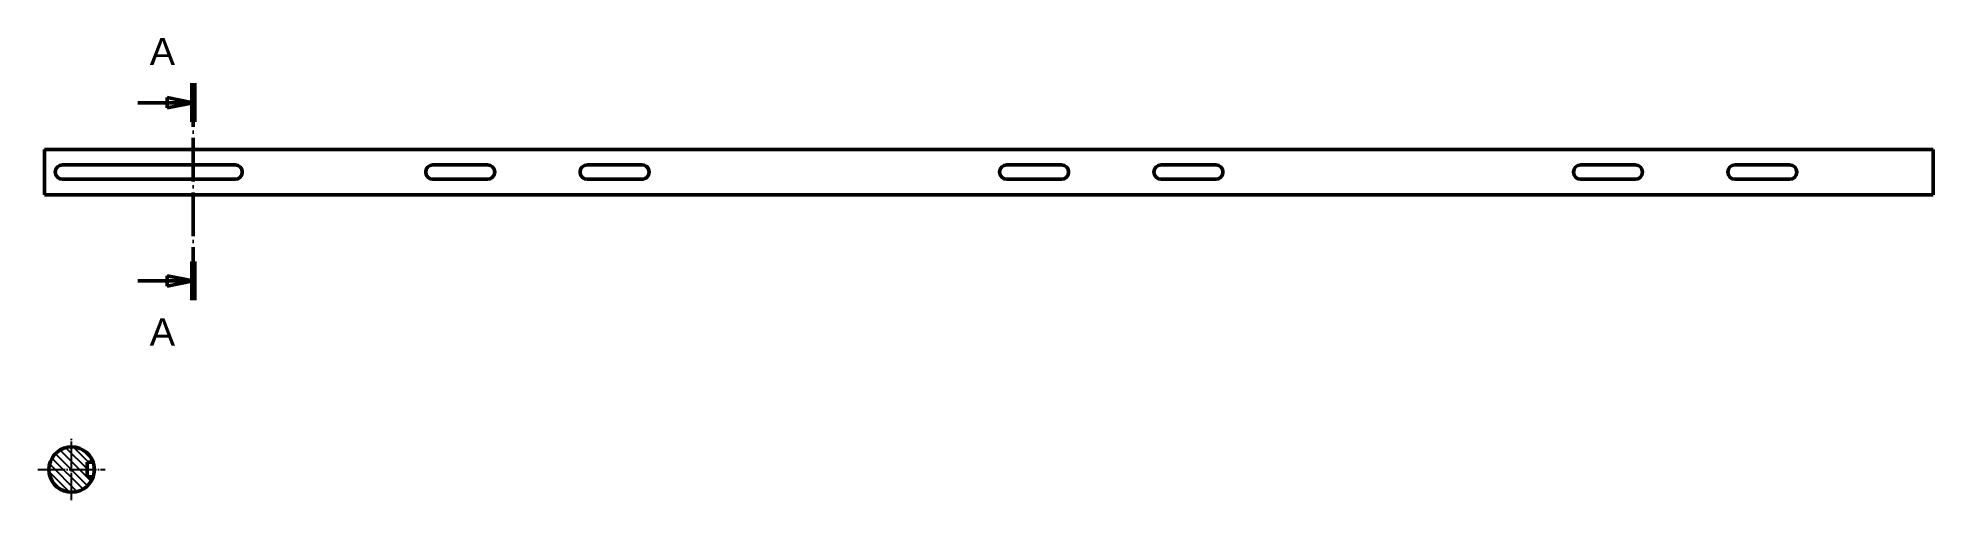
# Model space of a CAD drawing. Header units: millimetres. Extents: x 1207 to 3307, y 1322 to 3415.
# Drawn here: x 2264 to 3307, y 3161 to 3415 of the extents above.
import ezdxf

# ---------------------------------------------------------------- set-up
doc = ezdxf.new("R2010")
doc.units = ezdxf.units.MM
for name, pattern in [('ACAD_ISO04W100', [30, 24, -3, 0, -3]), ('JIS_08_15', [17.25, 15, -0.75, 0.75, -0.75]), ('JIS_09_15', [18.9, 15, -0.9, 0.6, -0.9, 0.6, -0.9])]:
    doc.linetypes.add(name, pattern=pattern)
for name, color, linetype, lineweight in [('ハッチング', 20, 'Continuous', 25), ('中心線', 4, 'JIS_08_15', 25), ('切断線', 3, 'JIS_09_15', 70), ('外形線', 7, 'Continuous', 50)]:
    doc.layers.add(name, color=color, linetype=linetype, lineweight=lineweight)
doc.styles.add('Text Style11', font='ARIAL.TTF')

# ---------------------------------------------------------------- blocks, each defined once
blk = doc.blocks.new('A-A')
at = {"layer": '切断線', "linetype": 'ACAD_ISO04W100', "lineweight": 50}
for p, q in [((0, 0), (0, -119.5)), ((0, -10.7), (-14.3, -7.8)), ((-14.3, -7.8), (-14.3, -13.5)), ((-30.5, -10.7), (-14.3, -10.7)), ((-14.3, -10.7), (0, -10.7)), ((-14.3, -13.5), (0, -10.7)), ((-30.5, -108.9), (-14.3, -108.9)), ((0, -108.9), (-14.3, -106)), ((-14.3, -106), (-14.3, -111.7)), ((-14.3, -108.9), (0, -108.9)), ((-14.3, -111.7), (0, -108.9))]:
    blk.add_line(p, q, dxfattribs=at)
at = {"layer": '切断線', "linetype": 'ACAD_ISO04W100', "lineweight": 100}
for p, q in [((0, 0), (0, -21.3)), ((0, -98.2), (0, -119.5))]:
    blk.add_line(p, q, dxfattribs=at)
at = {"layer": '切断線', "linetype": 'ACAD_ISO04W100', "lineweight": 50}
for points in [[(-14.3, -13.5), (0, -10.7), (-14.3, -7.8), (-14.3, -13.5)], [(-14.3, -111.7), (0, -108.9), (-14.3, -106), (-14.3, -111.7)]]:
    blk.add_lwpolyline(points, dxfattribs=at)
at = {"layer": '切断線'}
for points in [[(-14.3, -13.5), (0, -10.7), (-14.3, -7.8), (-14.3, -13.5)], [(-14.3, -111.7), (0, -108.9), (-14.3, -106), (-14.3, -111.7)]]:
    blk.add_solid(points, dxfattribs=at)
at = {"layer": '切断線', "linetype": 'ACAD_ISO04W100', "lineweight": 50, "char_height": 15, "attachment_point": 7, "style": 'Text Style11'}
for insert in [(-24, 10), (-24, -144.5)]:
    blk.add_mtext('A', dxfattribs=dict(at, insert=insert))

msp = doc.modelspace()

# ---------------------------------------------------------------- hatches: boundary and pattern name
at = {"layer": 'ハッチング'}
h = msp.add_hatch(dxfattribs=at)
h.set_pattern_fill('ANSI31', color=256, scale=25.400024, angle=-90, style=0)
h.set_pattern_definition([(315, (2168.6387, 2963.1886), (2.245066, 2.245066), [])])
h.paths.add_polyline_path([(2293.9, 3173.6), (2290.6, 3173.6), (2290.6, 3181.6), (2293.9, 3181.6), (2292.1, 3185.1), (2289.3, 3187.8), (2285.9, 3189.6), (2282, 3190.1), (2278.2, 3189.5), (2274.7, 3187.7), (2272, 3185), (2270.2, 3181.5), (2269.6, 3177.6), (2270.2, 3173.8), (2272, 3170.3), (2274.7, 3167.6), (2278.2, 3165.8), (2282, 3165.2), (2285.9, 3165.7), (2289.3, 3167.5), (2292.1, 3170.2)])

# ---------------------------------------------------------------- linework, layer by layer
at = {"layer": '中心線'}
for p, q in [((2282.1, 3160.8), (2282.1, 3194.5)), ((2263.5, 3177.6), (2300.6, 3177.6))]:
    msp.add_line(p, q, dxfattribs=at)
at = {"layer": '外形線'}
for p, q in [((2267.1, 3329), (2267.1, 3354)), ((3307.1, 3354), (2267.1, 3354)), ((3307.1, 3329), (3307.1, 3354)), ((2277.1, 3345.5), (2372.1, 3345.5)), ((2481.1, 3345.5), (2511.1, 3345.5)), ((2566.1, 3345.5), (2596.1, 3345.5)), ((2797.1, 3345.5), (2827.1, 3345.5)), ((2882.1, 3345.5), (2912.1, 3345.5)), ((3113.1, 3345.5), (3143.1, 3345.5)), ((3198.1, 3345.5), (3228.1, 3345.5)), ((2372.1, 3337.5), (2277.1, 3337.5)), ((2511.1, 3337.5), (2481.1, 3337.5)), ((2596.1, 3337.5), (2566.1, 3337.5)), ((2827.1, 3337.5), (2797.1, 3337.5)), ((2912.1, 3337.5), (2882.1, 3337.5)), ((3143.1, 3337.5), (3113.1, 3337.5)), ((3228.1, 3337.5), (3198.1, 3337.5)), ((2267.1, 3329), (3307.1, 3329)), ((2290.6, 3173.6), (2290.6, 3181.6)), ((2290.6, 3181.6), (2293.9, 3181.6)), ((2293.9, 3173.6), (2290.6, 3173.6))]:
    msp.add_line(p, q, dxfattribs=at)
for points in [[(2293.9, 3181.6), (2293.9, 3181.6), (2293.9, 3181.6), (2294, 3181.6), (2294, 3181.5), (2294, 3181.4), (2294, 3181.3), (2294.1, 3181.2), (2294.1, 3181.1), (2294.1, 3181), (2294.2, 3180.8), (2294.2, 3180.7), (2294.3, 3180.5), (2294.3, 3180.3), (2294.4, 3180.1), (2294.4, 3179.9), (2294.4, 3179.7), (2294.5, 3179.4), (2294.5, 3179.2), (2294.5, 3178.9), (2294.5, 3178.7), (2294.6, 3178.4), (2294.6, 3178.2), (2294.6, 3177.9), (2294.6, 3177.6)], [(2293.9, 3181.6), (2293.9, 3181.6), (2293.9, 3181.6), (2294, 3181.6), (2294, 3181.5), (2294, 3181.4), (2294, 3181.3), (2294.1, 3181.2), (2294.1, 3181.1), (2294.1, 3181), (2294.2, 3180.8), (2294.2, 3180.7), (2294.3, 3180.5), (2294.3, 3180.3), (2294.4, 3180.1), (2294.4, 3179.9), (2294.4, 3179.7), (2294.5, 3179.4), (2294.5, 3179.2), (2294.5, 3178.9), (2294.5, 3178.7), (2294.6, 3178.4), (2294.6, 3178.2), (2294.6, 3177.9), (2294.6, 3177.6)], [(2294.6, 3177.6), (2294.6, 3177.9), (2294.6, 3178.2), (2294.6, 3178.4), (2294.5, 3178.7), (2294.5, 3178.9), (2294.5, 3179.2), (2294.5, 3179.4), (2294.4, 3179.7), (2294.4, 3179.9), (2294.4, 3180.1), (2294.3, 3180.3), (2294.3, 3180.5), (2294.2, 3180.7), (2294.2, 3180.8), (2294.1, 3181), (2294.1, 3181.1), (2294.1, 3181.2), (2294, 3181.3), (2294, 3181.4), (2294, 3181.5), (2294, 3181.6), (2293.9, 3181.6), (2293.9, 3181.6), (2293.9, 3181.6)], [(2293.9, 3181.6), (2293.9, 3181.6), (2293.9, 3181.6), (2294, 3181.6), (2294, 3181.5), (2294, 3181.4), (2294, 3181.3), (2294.1, 3181.2), (2294.1, 3181.1), (2294.1, 3181), (2294.2, 3180.8), (2294.2, 3180.7), (2294.3, 3180.5), (2294.3, 3180.3), (2294.4, 3180.1), (2294.4, 3179.9), (2294.4, 3179.7), (2294.5, 3179.4), (2294.5, 3179.2), (2294.5, 3178.9), (2294.5, 3178.7), (2294.6, 3178.4), (2294.6, 3178.2), (2294.6, 3177.9), (2294.6, 3177.6)], [(2294.6, 3177.6), (2294.6, 3177.9), (2294.6, 3178.2), (2294.6, 3178.4), (2294.5, 3178.7), (2294.5, 3178.9), (2294.5, 3179.2), (2294.5, 3179.4), (2294.4, 3179.7), (2294.4, 3179.9), (2294.4, 3180.1), (2294.3, 3180.3), (2294.3, 3180.5), (2294.2, 3180.7), (2294.2, 3180.8), (2294.1, 3181), (2294.1, 3181.1), (2294.1, 3181.2), (2294, 3181.3), (2294, 3181.4), (2294, 3181.5), (2294, 3181.6), (2293.9, 3181.6), (2293.9, 3181.6), (2293.9, 3181.6)], [(2293.9, 3181.6), (2293.9, 3181.6), (2293.9, 3181.6), (2294, 3181.6), (2294, 3181.5), (2294, 3181.4), (2294, 3181.3), (2294.1, 3181.2), (2294.1, 3181.1), (2294.1, 3181), (2294.2, 3180.8), (2294.2, 3180.7), (2294.3, 3180.5), (2294.3, 3180.3), (2294.4, 3180.1), (2294.4, 3179.9), (2294.4, 3179.7), (2294.5, 3179.4), (2294.5, 3179.2), (2294.5, 3178.9), (2294.5, 3178.7), (2294.6, 3178.4), (2294.6, 3178.2), (2294.6, 3177.9), (2294.6, 3177.6)], [(2294.6, 3177.6), (2294.6, 3177.9), (2294.6, 3178.2), (2294.6, 3178.4), (2294.5, 3178.7), (2294.5, 3178.9), (2294.5, 3179.2), (2294.5, 3179.4), (2294.4, 3179.7), (2294.4, 3179.9), (2294.4, 3180.1), (2294.3, 3180.3), (2294.3, 3180.5), (2294.2, 3180.7), (2294.2, 3180.8), (2294.1, 3181), (2294.1, 3181.1), (2294.1, 3181.2), (2294, 3181.3), (2294, 3181.4), (2294, 3181.5), (2294, 3181.6), (2293.9, 3181.6), (2293.9, 3181.6), (2293.9, 3181.6)], [(2293.9, 3181.6), (2293.9, 3181.6), (2293.9, 3181.6), (2294, 3181.6), (2294, 3181.5), (2294, 3181.4), (2294, 3181.3), (2294.1, 3181.2), (2294.1, 3181.1), (2294.1, 3181), (2294.2, 3180.8), (2294.2, 3180.7), (2294.3, 3180.5), (2294.3, 3180.3), (2294.4, 3180.1), (2294.4, 3179.9), (2294.4, 3179.7), (2294.5, 3179.4), (2294.5, 3179.2), (2294.5, 3178.9), (2294.5, 3178.7), (2294.6, 3178.4), (2294.6, 3178.2), (2294.6, 3177.9), (2294.6, 3177.6)], [(2294.6, 3177.6), (2294.6, 3177.9), (2294.6, 3178.2), (2294.6, 3178.4), (2294.5, 3178.7), (2294.5, 3178.9), (2294.5, 3179.2), (2294.5, 3179.4), (2294.4, 3179.7), (2294.4, 3179.9), (2294.4, 3180.1), (2294.3, 3180.3), (2294.3, 3180.5), (2294.2, 3180.7), (2294.2, 3180.8), (2294.1, 3181), (2294.1, 3181.1), (2294.1, 3181.2), (2294, 3181.3), (2294, 3181.4), (2294, 3181.5), (2294, 3181.6), (2293.9, 3181.6), (2293.9, 3181.6), (2293.9, 3181.6)], [(2293.9, 3181.6), (2293.9, 3181.6), (2293.9, 3181.6), (2294, 3181.6), (2294, 3181.5), (2294, 3181.4), (2294, 3181.3), (2294.1, 3181.2), (2294.1, 3181.1), (2294.1, 3181), (2294.2, 3180.8), (2294.2, 3180.7), (2294.3, 3180.5), (2294.3, 3180.3), (2294.4, 3180.1), (2294.4, 3179.9), (2294.4, 3179.7), (2294.5, 3179.4), (2294.5, 3179.2), (2294.5, 3178.9), (2294.5, 3178.7), (2294.6, 3178.4), (2294.6, 3178.2), (2294.6, 3177.9), (2294.6, 3177.6)], [(2294.6, 3177.6), (2294.6, 3177.9), (2294.6, 3178.2), (2294.6, 3178.4), (2294.5, 3178.7), (2294.5, 3178.9), (2294.5, 3179.2), (2294.5, 3179.4), (2294.4, 3179.7), (2294.4, 3179.9), (2294.4, 3180.1), (2294.3, 3180.3), (2294.3, 3180.5), (2294.2, 3180.7), (2294.2, 3180.8), (2294.1, 3181), (2294.1, 3181.1), (2294.1, 3181.2), (2294, 3181.3), (2294, 3181.4), (2294, 3181.5), (2294, 3181.6), (2293.9, 3181.6), (2293.9, 3181.6), (2293.9, 3181.6)], [(2293.9, 3181.6), (2293.9, 3181.6), (2293.9, 3181.6), (2294, 3181.6), (2294, 3181.5), (2294, 3181.4), (2294, 3181.3), (2294.1, 3181.2), (2294.1, 3181.1), (2294.1, 3181), (2294.2, 3180.8), (2294.2, 3180.7), (2294.3, 3180.5), (2294.3, 3180.3), (2294.4, 3180.1), (2294.4, 3179.9), (2294.4, 3179.7), (2294.5, 3179.4), (2294.5, 3179.2), (2294.5, 3178.9), (2294.5, 3178.7), (2294.6, 3178.4), (2294.6, 3178.2), (2294.6, 3177.9), (2294.6, 3177.6)], [(2294.6, 3177.6), (2294.6, 3177.9), (2294.6, 3178.2), (2294.6, 3178.4), (2294.5, 3178.7), (2294.5, 3178.9), (2294.5, 3179.2), (2294.5, 3179.4), (2294.4, 3179.7), (2294.4, 3179.9), (2294.4, 3180.1), (2294.3, 3180.3), (2294.3, 3180.5), (2294.2, 3180.7), (2294.2, 3180.8), (2294.1, 3181), (2294.1, 3181.1), (2294.1, 3181.2), (2294, 3181.3), (2294, 3181.4), (2294, 3181.5), (2294, 3181.6), (2293.9, 3181.6), (2293.9, 3181.6), (2293.9, 3181.6)], [(2294.6, 3177.6), (2294.6, 3177.4), (2294.6, 3177.1), (2294.6, 3176.9), (2294.5, 3176.6), (2294.5, 3176.4), (2294.5, 3176.1), (2294.5, 3175.9), (2294.4, 3175.6), (2294.4, 3175.4), (2294.4, 3175.2), (2294.3, 3175), (2294.3, 3174.8), (2294.2, 3174.6), (2294.2, 3174.5), (2294.1, 3174.3), (2294.1, 3174.2), (2294.1, 3174.1), (2294, 3174), (2294, 3173.9), (2294, 3173.8), (2294, 3173.7), (2293.9, 3173.7), (2293.9, 3173.7), (2293.9, 3173.6)], [(2294.6, 3177.6), (2294.6, 3177.4), (2294.6, 3177.1), (2294.6, 3176.9), (2294.5, 3176.6), (2294.5, 3176.4), (2294.5, 3176.1), (2294.5, 3175.9), (2294.4, 3175.6), (2294.4, 3175.4), (2294.4, 3175.2), (2294.3, 3175), (2294.3, 3174.8), (2294.2, 3174.6), (2294.2, 3174.5), (2294.1, 3174.3), (2294.1, 3174.2), (2294.1, 3174.1), (2294, 3174), (2294, 3173.9), (2294, 3173.8), (2294, 3173.7), (2293.9, 3173.7), (2293.9, 3173.7), (2293.9, 3173.6)], [(2293.9, 3173.6), (2293.9, 3173.7), (2293.9, 3173.7), (2294, 3173.7), (2294, 3173.8), (2294, 3173.9), (2294, 3174), (2294.1, 3174.1), (2294.1, 3174.2), (2294.1, 3174.3), (2294.2, 3174.5), (2294.2, 3174.6), (2294.3, 3174.8), (2294.3, 3175), (2294.4, 3175.2), (2294.4, 3175.4), (2294.4, 3175.6), (2294.5, 3175.9), (2294.5, 3176.1), (2294.5, 3176.4), (2294.5, 3176.6), (2294.6, 3176.9), (2294.6, 3177.1), (2294.6, 3177.4), (2294.6, 3177.6)], [(2294.6, 3177.6), (2294.6, 3177.4), (2294.6, 3177.1), (2294.6, 3176.9), (2294.5, 3176.6), (2294.5, 3176.4), (2294.5, 3176.1), (2294.5, 3175.9), (2294.4, 3175.6), (2294.4, 3175.4), (2294.4, 3175.2), (2294.3, 3175), (2294.3, 3174.8), (2294.2, 3174.6), (2294.2, 3174.5), (2294.1, 3174.3), (2294.1, 3174.2), (2294.1, 3174.1), (2294, 3174), (2294, 3173.9), (2294, 3173.8), (2294, 3173.7), (2293.9, 3173.7), (2293.9, 3173.7), (2293.9, 3173.6)], [(2293.9, 3173.6), (2293.9, 3173.7), (2293.9, 3173.7), (2294, 3173.7), (2294, 3173.8), (2294, 3173.9), (2294, 3174), (2294.1, 3174.1), (2294.1, 3174.2), (2294.1, 3174.3), (2294.2, 3174.5), (2294.2, 3174.6), (2294.3, 3174.8), (2294.3, 3175), (2294.4, 3175.2), (2294.4, 3175.4), (2294.4, 3175.6), (2294.5, 3175.9), (2294.5, 3176.1), (2294.5, 3176.4), (2294.5, 3176.6), (2294.6, 3176.9), (2294.6, 3177.1), (2294.6, 3177.4), (2294.6, 3177.6)], [(2294.6, 3177.6), (2294.6, 3177.4), (2294.6, 3177.1), (2294.6, 3176.9), (2294.5, 3176.6), (2294.5, 3176.4), (2294.5, 3176.1), (2294.5, 3175.9), (2294.4, 3175.6), (2294.4, 3175.4), (2294.4, 3175.2), (2294.3, 3175), (2294.3, 3174.8), (2294.2, 3174.6), (2294.2, 3174.5), (2294.1, 3174.3), (2294.1, 3174.2), (2294.1, 3174.1), (2294, 3174), (2294, 3173.9), (2294, 3173.8), (2294, 3173.7), (2293.9, 3173.7), (2293.9, 3173.7), (2293.9, 3173.6)], [(2293.9, 3173.6), (2293.9, 3173.7), (2293.9, 3173.7), (2294, 3173.7), (2294, 3173.8), (2294, 3173.9), (2294, 3174), (2294.1, 3174.1), (2294.1, 3174.2), (2294.1, 3174.3), (2294.2, 3174.5), (2294.2, 3174.6), (2294.3, 3174.8), (2294.3, 3175), (2294.4, 3175.2), (2294.4, 3175.4), (2294.4, 3175.6), (2294.5, 3175.9), (2294.5, 3176.1), (2294.5, 3176.4), (2294.5, 3176.6), (2294.6, 3176.9), (2294.6, 3177.1), (2294.6, 3177.4), (2294.6, 3177.6)], [(2294.6, 3177.6), (2294.6, 3177.4), (2294.6, 3177.1), (2294.6, 3176.9), (2294.5, 3176.6), (2294.5, 3176.4), (2294.5, 3176.1), (2294.5, 3175.9), (2294.4, 3175.6), (2294.4, 3175.4), (2294.4, 3175.2), (2294.3, 3175), (2294.3, 3174.8), (2294.2, 3174.6), (2294.2, 3174.5), (2294.1, 3174.3), (2294.1, 3174.2), (2294.1, 3174.1), (2294, 3174), (2294, 3173.9), (2294, 3173.8), (2294, 3173.7), (2293.9, 3173.7), (2293.9, 3173.7), (2293.9, 3173.6)], [(2293.9, 3173.6), (2293.9, 3173.7), (2293.9, 3173.7), (2294, 3173.7), (2294, 3173.8), (2294, 3173.9), (2294, 3174), (2294.1, 3174.1), (2294.1, 3174.2), (2294.1, 3174.3), (2294.2, 3174.5), (2294.2, 3174.6), (2294.3, 3174.8), (2294.3, 3175), (2294.4, 3175.2), (2294.4, 3175.4), (2294.4, 3175.6), (2294.5, 3175.9), (2294.5, 3176.1), (2294.5, 3176.4), (2294.5, 3176.6), (2294.6, 3176.9), (2294.6, 3177.1), (2294.6, 3177.4), (2294.6, 3177.6)], [(2294.6, 3177.6), (2294.6, 3177.4), (2294.6, 3177.1), (2294.6, 3176.9), (2294.5, 3176.6), (2294.5, 3176.4), (2294.5, 3176.1), (2294.5, 3175.9), (2294.4, 3175.6), (2294.4, 3175.4), (2294.4, 3175.2), (2294.3, 3175), (2294.3, 3174.8), (2294.2, 3174.6), (2294.2, 3174.5), (2294.1, 3174.3), (2294.1, 3174.2), (2294.1, 3174.1), (2294, 3174), (2294, 3173.9), (2294, 3173.8), (2294, 3173.7), (2293.9, 3173.7), (2293.9, 3173.7), (2293.9, 3173.6)], [(2293.9, 3173.6), (2293.9, 3173.7), (2293.9, 3173.7), (2294, 3173.7), (2294, 3173.8), (2294, 3173.9), (2294, 3174), (2294.1, 3174.1), (2294.1, 3174.2), (2294.1, 3174.3), (2294.2, 3174.5), (2294.2, 3174.6), (2294.3, 3174.8), (2294.3, 3175), (2294.4, 3175.2), (2294.4, 3175.4), (2294.4, 3175.6), (2294.5, 3175.9), (2294.5, 3176.1), (2294.5, 3176.4), (2294.5, 3176.6), (2294.6, 3176.9), (2294.6, 3177.1), (2294.6, 3177.4), (2294.6, 3177.6)], [(2294.6, 3177.6), (2294.6, 3177.4), (2294.6, 3177.1), (2294.6, 3176.9), (2294.5, 3176.6), (2294.5, 3176.4), (2294.5, 3176.1), (2294.5, 3175.9), (2294.4, 3175.6), (2294.4, 3175.4), (2294.4, 3175.2), (2294.3, 3175), (2294.3, 3174.8), (2294.2, 3174.6), (2294.2, 3174.5), (2294.1, 3174.3), (2294.1, 3174.2), (2294.1, 3174.1), (2294, 3174), (2294, 3173.9), (2294, 3173.8), (2294, 3173.7), (2293.9, 3173.7), (2293.9, 3173.7), (2293.9, 3173.6)], [(2293.9, 3173.6), (2293.9, 3173.7), (2293.9, 3173.7), (2294, 3173.7), (2294, 3173.8), (2294, 3173.9), (2294, 3174), (2294.1, 3174.1), (2294.1, 3174.2), (2294.1, 3174.3), (2294.2, 3174.5), (2294.2, 3174.6), (2294.3, 3174.8), (2294.3, 3175), (2294.4, 3175.2), (2294.4, 3175.4), (2294.4, 3175.6), (2294.5, 3175.9), (2294.5, 3176.1), (2294.5, 3176.4), (2294.5, 3176.6), (2294.6, 3176.9), (2294.6, 3177.1), (2294.6, 3177.4), (2294.6, 3177.6)]]:
    msp.add_lwpolyline(points, dxfattribs=at)
for centre, radius, start, end in [((2277.1, 3341.5), 4, 90, 270), ((2372.1, 3341.5), 4, 270, 90), ((2481.1, 3341.5), 4, 90, 270), ((2511.1, 3341.5), 4, 270, 90), ((2566.1, 3341.5), 4, 90, 270), ((2596.1, 3341.5), 4, 15.6807, 89.9948), ((2596.1, 3341.5), 4, 270.0052, 12.8248), ((2596.1, 3341.5), 4, 12.8248, 15.6807), ((2797.1, 3341.5), 4, 90, 270), ((2827.1, 3341.5), 4, 270, 90), ((2882.1, 3341.5), 4, 90, 270), ((2912.1, 3341.5), 4, 270, 90), ((3113.1, 3341.5), 4, 90, 270), ((3143.1, 3341.5), 4, 270, 90), ((3198.1, 3341.5), 4, 90, 270), ((3228.1, 3341.5), 4, 270, 90), ((2282.1, 3177.6), 12.5, 18.6629, 341.3371)]:
    msp.add_arc(centre, radius, start, end, dxfattribs=at)

# ---------------------------------------------------------------- block references
at = {"layer": '切断線'}
msp.add_blockref('A-A', (2349.1, 3390.4), dxfattribs=at)

doc.saveas('drawing.dxf')
